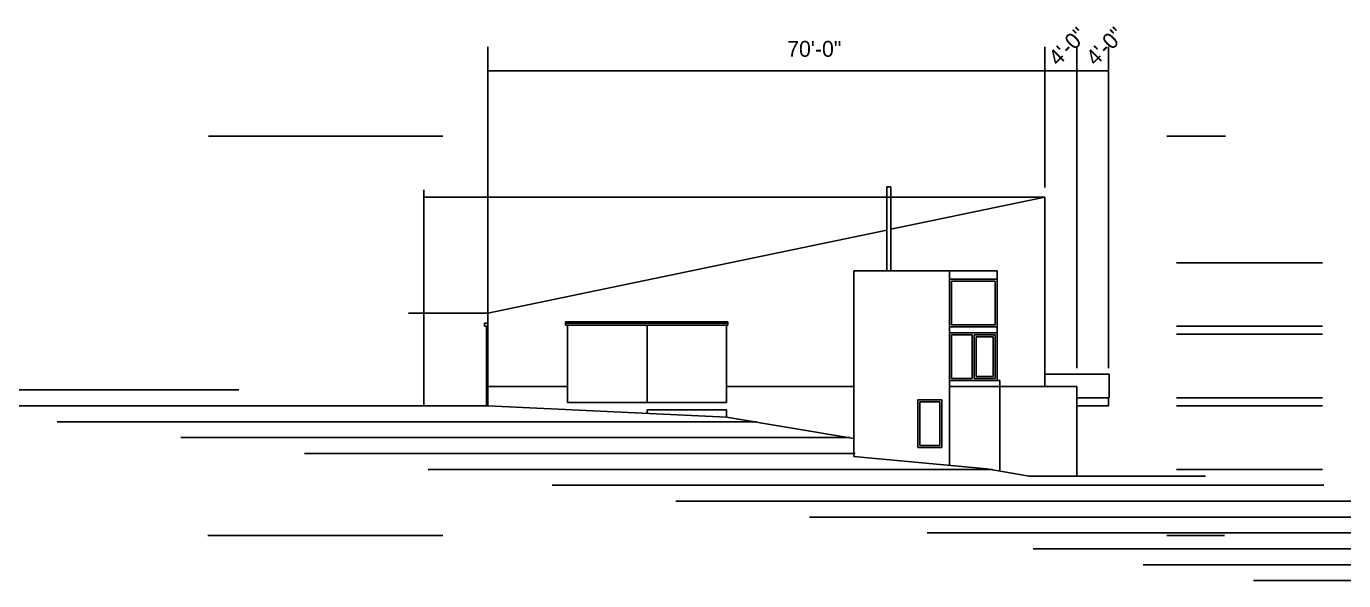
# Model space of a CAD drawing. Header units: inches. Extents: x -16498 to 2265, y 141 to 7454.
# Drawn here: x -13620 to -11633, y 3517 to 4354 of the extents above; entities that cross this region are included whole.
import ezdxf

# ---------------------------------------------------------------- set-up
doc = ezdxf.new("R2010")
doc.units = ezdxf.units.IN
doc.header["$LTSCALE"] = 0.5
doc.header["$MEASUREMENT"] = 0
for name, color, linetype in [('A-Elev-North', 7, 'Continuous'), ('A-Elev-South', 7, 'Continuous'), ('A-walls', 7, 'Continuous'), ('construction', 160, 'Continuous')]:
    doc.layers.add(name, color=color, linetype=linetype)

msp = doc.modelspace()

# ---------------------------------------------------------------- linework, layer by layer
at = {"layer": 'A-Elev-North'}
for p, q in [((-13345.2, 4188.6), (-12991.6, 4188.6)), ((-11900.1, 4188.6), (-11811.7, 4188.6)), ((-12316.3, 4047.9, -26058.5), (-12083.8, 4096.4, -36033)), ((-12923.8, 3921.3), (-12322.3, 4046.7, -25801.1)), ((-13346.3, 3585.4), (-12991.6, 3585.4)), ((-11900.1, 3585.4), (-11812.8, 3585.4))]:
    msp.add_line(p, q, dxfattribs=at)
at = {"layer": 'A-Elev-North', "color": 252}
for p, q in [((-12193.3, 3888.2, 783.1), (-12193.3, 3822.3, -7270.2)), ((-12190.3, 3888.2, 783.1), (-12190.3, 3822.3, -7270.2)), ((-12161.8, 3885.2, 809.8), (-12161.8, 3825.3, -8803.1))]:
    msp.add_line(p, q, dxfattribs=at)
at = {"layer": 'A-Elev-North', "color": 253}
for p, q in [((-12151.8, 3819.3, -63014.5), (-12151.8, 3802.3, -5147.6)), ((-12151.8, 3802.3, -5147.6), (-12151.8, 3684, -5147.6))]:
    msp.add_line(p, q, dxfattribs=at)
at = {"layer": 'A-Elev-South', "color": 7}
for p, q in [((-12322.3, 4047.3, -5147.6), (-12322.3, 4112.1, -5147.6)), ((-12316.3, 4112.1, -5147.6), (-12322.3, 4112.1, -5147.6)), ((-12316.3, 4048.6, -5147.6), (-12316.3, 4112.1, -5147.6)), ((-12083.8, 3829.3, -5147.6), (-12083.8, 4096.4, -5147.6)), ((-11986.8, 3829.3, -5147.6), (-12083.8, 3829.3, -5147.6)), ((-11986.8, 3793.3, -5147.6), (-11986.8, 3829.3, -5147.6)), ((-12923.8, 3781.2, -5147.6), (-12563.8, 3764.3, -5147.6)), ((-11987.8, 3781.3), (-12035.8, 3781.3)), ((-12035.8, 3675.3), (-12035.8, 3781.3)), ((-11987.8, 3781.3), (-11987.8, 3793.3, -5147.6)), ((-12563.8, 3764.3, -5147.6), (-12371.8, 3731.9, -11990.5)), ((-12371.8, 3704.9, -5147.6), (-12171.6, 3685.9, -12303.8)), ((-12171.6, 3685.9, -12303.8), (-12107.8, 3675.3)), ((-12107.8, 3675.3), (-11998.1, 3675.3)), ((-12008.1, 3675.3), (-11899.7, 3675.3)), ((-11998.1, 3675.3), (-11841.7, 3675.3, -5147.6))]:
    msp.add_line(p, q, dxfattribs=at)
at = {"layer": 'A-Elev-South', "color": 253}
for p, q in [((-12322.3, 4047.3, -5147.6), (-12322.3, 3985.3, -60423.2)), ((-12316.3, 4048.6, -5147.6), (-12316.3, 3985.3, -60344.4)), ((-12371.8, 3985.3, -5147.6), (-12371.8, 3704.9, -5147.6)), ((-12227.8, 3985.3, -5147.6), (-12371.8, 3985.3, -5147.6)), ((-12155.8, 3985.3, -5147.6), (-12227.8, 3985.3, -5147.6)), ((-12155.8, 3905.3, -31308.8), (-12155.8, 3985.3, -5147.6)), ((-12806.8, 3903.2, -5147.6), (-12806.8, 3908.2, -5147.6)), ((-12561.8, 3906.2, -5147.6), (-12806.8, 3906.2, -5147.6)), ((-12803.8, 3903.2, -5147.6), (-12806.8, 3903.2, -5147.6)), ((-12683.8, 3903.2, -5147.6), (-12803.8, 3903.2, -5147.6)), ((-12803.8, 3903.2, -5147.6), (-12803.8, 3786.3, -10295.1)), ((-12563.8, 3903.2, -5147.6), (-12561.8, 3903.2, -5147.6)), ((-12561.8, 3906.2, -5147.6), (-12561.8, 3908.2, -5147.6)), ((-12561.8, 3903.2, -5147.6), (-12561.8, 3906.2, -5147.6)), ((-12155.8, 3900.3), (-12227.8, 3900.3)), ((-12155.8, 3819.3, -42749.7), (-12155.8, 3905.3, -31308.8)), ((-12155.8, 3891.3), (-12227.8, 3891.3)), ((-12151.8, 3819.3, -6490.4), (-12227.8, 3819.3, -6490.4)), ((-12083.8, 3810.3, -1775), (-12083.8, 3829.3, -5147.6)), ((-12083.8, 3829.3, -5147.6), (-12083.8, 3810.3, -10295.1)), ((-12923.8, 3810.3, -10295.1), (-12803.8, 3810.3, -10295.1)), ((-12563.8, 3810.3, -10295.1), (-12371.8, 3810.3, -10295.1)), ((-12151.8, 3810.3, -11638), (-12227.8, 3810.3, -11638)), ((-12035.8, 3781.3), (-12035.8, 3810.3, -5147.6)), ((-12683.8, 3786.3, -5147.6), (-12803.8, 3786.3, -10295.1)), ((-12563.8, 3775.3, -5147.6), (-12683.8, 3775.3, -5147.6)), ((-12683.8, 3775.3, -5147.6), (-12683.8, 3769.9, -5147.6)), ((-12563.8, 3775.3, -5147.6), (-12563.8, 3764.3, -5147.6)), ((-11986.8, 3793.3), (-12035.8, 3793.3))]:
    msp.add_line(p, q, dxfattribs=at)
at = {"layer": 'A-Elev-South', "color": 2, "ltscale": 0.1}
for p, q in [((-11885.5, 3997.3, -15442.7), (-11667, 3997.3, -20590.3)), ((-11885.5, 3997.3, -15442.7), (-11667, 3997.3, -20590.3)), ((-11885.5, 3997.3, -15442.7), (-11667, 3997.3, -20590.3)), ((-11835.5, 3997.3, -15442.7), (-11665, 3997.3, -15442.7)), ((-11835.5, 3997.3, -15442.7), (-11665, 3997.3, -15442.7)), ((-11835.5, 3997.3, -15442.7), (-11665, 3997.3, -15442.7)), ((-11885.5, 3901.3, -15442.7), (-11667, 3901.3, -20590.3)), ((-11835.5, 3901.3, -15442.7), (-11665, 3901.3, -15442.7)), ((-11885.5, 3889.3, -15442.7), (-11667, 3889.3, -20590.3)), ((-11835.5, 3889.3, -15442.7), (-11665, 3889.3, -15442.7)), ((-11885.5, 3793.3, -15442.7), (-11667, 3793.3, -20590.3)), ((-11885.5, 3781.3, -15442.7), (-11667, 3781.3, -20590.3)), ((-11835.5, 3793.3, -15442.7), (-11665, 3793.3, -15442.7)), ((-11835.5, 3781.3, -15442.7), (-11665, 3781.3, -15442.7)), ((-11885.5, 3685.3, -15442.7), (-11667, 3685.3, -20590.3)), ((-11835.5, 3685.3, -15442.7), (-11665, 3685.3, -15442.7))]:
    msp.add_line(p, q, dxfattribs=at)
at = {"layer": 'A-Elev-South', "color": 252}
for p, q in [((-12227.8, 3810.3, -74503.5), (-12227.8, 3985.3, -5147.6)), ((-12155.8, 3972.3, -5147.6), (-12227.8, 3972.3, -5147.6)), ((-12224.8, 3969.3, 54643.4), (-12224.8, 3903.3, 1186.8)), ((-12158.8, 3969.3, 55831.3), (-12224.8, 3969.3, 55831.3)), ((-12158.8, 3903.3, 1186.8), (-12158.8, 3969.3, 54643.4)), ((-12923.8, 3906.3, -5147.6), (-12928.8, 3906.3, -5147.6)), ((-12928.8, 3906.3, -5147.6), (-12928.8, 3901.3, -5147.6)), ((-12923.8, 3906.3, -5147.6), (-12928.8, 3906.3, -5147.6)), ((-12928.8, 3906.3, -5147.6), (-12928.8, 3901.3, -5147.6)), ((-12925.8, 3901.3, -5147.6), (-12928.8, 3901.3, -5147.6)), ((-12925.8, 3901.3, -5147.6), (-12928.8, 3901.3, -5147.6)), ((-12925.8, 3901.3), (-12925.8, 3781.3, -5147.6)), ((-12925.8, 3901.3), (-12925.8, 3781.3, -5147.6)), ((-12158.8, 3903.3, -31308.8), (-12224.8, 3903.3, -31308.8)), ((-12193.3, 3888.2, -31278.8), (-12224.8, 3888.2, -31278.8)), ((-12224.8, 3888.2, 30), (-12224.8, 3822.3, -37799.2)), ((-12158.8, 3888.2, -31278.8), (-12190.3, 3888.2, -31278.8)), ((-12161.8, 3885.2, -32031.9), (-12187.3, 3885.2, -32031.9)), ((-12187.3, 3885.2, -1297), (-12187.3, 3825.3, -37978.4)), ((-12158.8, 3822.3, -37799.2), (-12158.8, 3888.2, 30)), ((-12193.3, 3822.3, -40648.5), (-12224.8, 3822.3, -40648.5)), ((-12158.8, 3822.3, -40648.5), (-12190.3, 3822.3, -40648.5)), ((-12161.8, 3825.3, -41401.5), (-12187.3, 3825.3, -41401.5)), ((-12035.8, 3810.3, -6490.4), (-12151.8, 3810.3, -11638)), ((-12923.8, 3781.3, -5147.6), (-13760.2, 3781.3, -5147.6)), ((-12275.3, 3718.3, -10295.1), (-12275.3, 3790.3, -10295.1)), ((-12239.3, 3790.3, -10295.1), (-12275.3, 3790.3, -10295.1)), ((-12272.3, 3721.3, -10295.1), (-12272.3, 3787.3, -10901.3)), ((-12242.3, 3787.3, -10901.3), (-12272.3, 3787.3, -10901.3)), ((-12242.3, 3721.3, -13217.2), (-12242.3, 3787.3, -12393.4)), ((-12239.3, 3718.3, -10295.1), (-12239.3, 3790.3, -10295.1)), ((-12239.3, 3718.3, -10295.1), (-12275.3, 3718.3, -10295.1)), ((-12242.3, 3721.3, -10295.1), (-12272.3, 3721.3, -10295.1)), ((-11663.1, 3661.3, -5147.6), (-12827.2, 3661.3, -5147.6)), ((-10429, 3541.3, -5147.6), (-11935.5, 3541.3, -5147.6))]:
    msp.add_line(p, q, dxfattribs=at)
at = {"layer": 'A-Elev-South'}
for p, q in [((-12923.8, 3781.3), (-12923.8, 3921.3)), ((-12923.8, 3781.3), (-12923.8, 3921.3)), ((-12683.8, 3903.2, -5147.6), (-12563.8, 3903.2, -5147.6)), ((-12683.8, 3786.3, -5147.6), (-12683.8, 3903.2, -5147.6)), ((-12563.8, 3786.3, -5147.6), (-12563.8, 3903.2, -5147.6)), ((-12683.8, 3786.3, -10295.1), (-12563.8, 3786.3, -10295.1))]:
    msp.add_line(p, q, dxfattribs=at)
at = {"layer": 'A-Elev-South', "color": 251}
msp.add_line((-12806.8, 3908.2, -5147.6), (-12561.8, 3908.2, -5147.6), dxfattribs=at)
at = {"layer": 'A-Elev-South', "color": 126}
for p, q in [((-13299.7, 3805.3, -5147.6), (-13946.8, 3805.3, -5147.6)), ((-12518.2, 3757.3, -5147.6), (-13573.6, 3757.3, -5147.6)), ((-12378.2, 3733.3, -5147.6), (-13387, 3733.3, -5147.6)), ((-12369.8, 3709.3, -5147.6), (-13200.4, 3709.3, -5147.6)), ((-12162.7, 3685.3, -5147.6), (-13013.8, 3685.3, -5147.6)), ((-11483.7, 3637.3, -5147.6), (-12640.6, 3637.3, -5147.6)), ((-11213, 3613.3, -5147.6), (-12439, 3613.3, -5147.6)), ((-11019.9, 3589.3, -5147.6), (-12261.3, 3589.3, -5147.6)), ((-10746.7, 3565.3, -5147.6), (-12101.6, 3565.3, -5147.6)), ((-10098.2, 3517.3, -5147.6), (-11769.5, 3517.3, -5147.6))]:
    msp.add_line(p, q, dxfattribs=at)
at = {"layer": 'A-walls', "color": 253}
msp.add_line((-12227.8, 3810.3, -11638), (-12227.8, 3691.3, -11638), dxfattribs=at)
at = {"layer": 'construction'}
for p, q in [((-12923.8, 3976.2, -5147.6), (-12923.8, 4323, -5147.6)), ((-12923.8, 3976.2, -5147.6), (-12923.8, 4323, -5147.6)), ((-12083.8, 4110.9, -5147.6), (-12083.8, 4323, -5147.6)), ((-12035.8, 3838.3, -10117.6), (-12035.8, 4323, -10117.6)), ((-11987.8, 3838.3, -10117.6), (-11987.8, 4323, -10117.6)), ((-12923.8, 4287.2, -5147.6), (-11987.8, 4287.2, -10573.4)), ((-13020.6, 4107.4, -5157.2), (-13020.6, 3781.3)), ((-13020.6, 4107.4, -5157.2), (-13020.6, 3781.3)), ((-12083.8, 4096.4, -5147.6), (-13020.6, 4096.4, -10295.1)), ((-12923.8, 3922.2, -5147.6), (-12923.8, 4001.4, -5147.6)), ((-12923.8, 3922.2, -5147.6), (-12923.8, 4001.4, -5147.6)), ((-12923.8, 3921.3), (-13043.5, 3921.3)), ((-12923.8, 3921.3), (-13043.5, 3921.3)), ((-12923.8, 3781.3), (-13043.5, 3781.3)), ((-12923.8, 3781.3), (-13043.5, 3781.3))]:
    msp.add_line(p, q, dxfattribs=at)

# ---------------------------------------------------------------- texts
for p in [(-12064.1, 4293, -5147.6), (-12007.5, 4293, -5147.6)]:
    msp.add_text('4\'-0"', height=24, rotation=45, dxfattribs=at).set_placement(p)
msp.add_text('70\'-0"', height=24, dxfattribs=at).set_placement((-12472.5, 4308.2, -5147.6))

doc.saveas('drawing.dxf')
